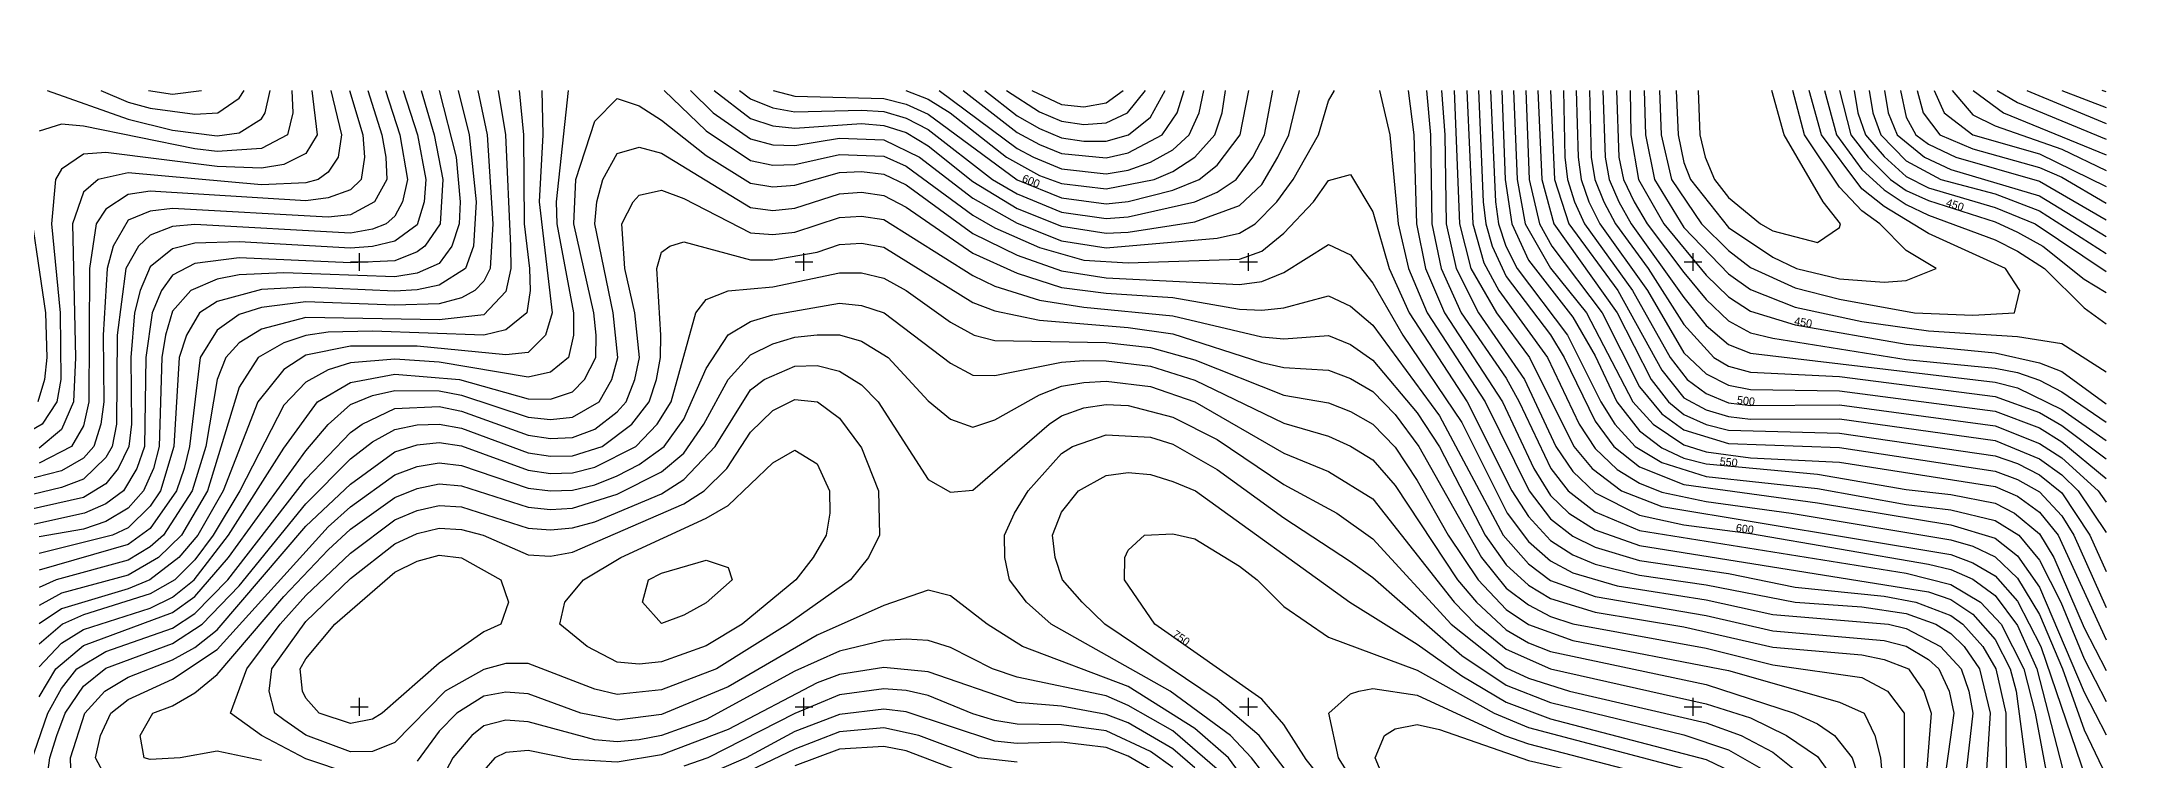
# Model space of a CAD drawing. Header units: metres. Extents: x 487515 to 493460, y 4520543 to 4524748.
# Drawn here: x 489642 to 491977, y 4523940 to 4524748 of the extents above; entities that cross this region are included whole.
import ezdxf
from ezdxf.enums import TextEntityAlignment as Align

# ---------------------------------------------------------------- set-up
doc = ezdxf.new("R2010")
doc.units = ezdxf.units.M
for name, color, linetype in [('GRID-COORDINATES', 8, 'Continuous'), ('TOPO-CONTOUR-MAJOR', 8, 'Continuous'), ('TOPO-CONTOUR-MINOR', 252, 'Continuous'), ('TOPO-TEXT', 8, 'Continuous')]:
    doc.layers.add(name, color=color, linetype=linetype)

msp = doc.modelspace()

# ---------------------------------------------------------------- linework, layer by layer
at = {"layer": 'GRID-COORDINATES'}
for p, q in [((490000, 4524490), (490000, 4524510)), ((490500, 4524490), (490500, 4524510)), ((491000, 4524490), (491000, 4524510)), ((491500, 4524490), (491500, 4524510)), ((489990, 4524500), (490010, 4524500)), ((490490, 4524500), (490510, 4524500)), ((490990, 4524500), (491010, 4524500)), ((491490, 4524500), (491510, 4524500)), ((489990, 4524000), (490010, 4524000)), ((490000, 4523990), (490000, 4524010)), ((490490, 4524000), (490510, 4524000)), ((490500, 4523990), (490500, 4524010)), ((490990, 4524000), (491010, 4524000)), ((491000, 4523990), (491000, 4524010)), ((491490, 4524000), (491510, 4524000)), ((491500, 4523990), (491500, 4524010))]:
    msp.add_line(p, q, dxfattribs=at)
at = {"layer": 'TOPO-CONTOUR-MAJOR'}
for points in [[(490029.3, 4524692.7), (490045.6, 4524642.7), (490054.2, 4524592.7), (490048.5, 4524567.7), (490039.8, 4524551.5), (490030.2, 4524542.7), (490014.8, 4524536.8), (489989.8, 4524532.4), (489814.8, 4524542.1), (489789.8, 4524539.8), (489764.8, 4524530), (489751.5, 4524517.7), (489737.2, 4524492.7), (489727.6, 4524417.7), (489726.8, 4524317.7), (489721.9, 4524292.7), (489714.8, 4524280.2), (489689.8, 4524256), (489664.8, 4524246.6), (489589.8, 4524228.5)], [(489924.1, 4524692.7), (489925, 4524667.7), (489918.9, 4524642.7), (489889.8, 4524627.5), (489839.8, 4524624.3), (489814.8, 4524627.2), (489689.8, 4524652.4), (489664.8, 4524654.9), (489639.8, 4524647.1)], [(490133.2, 4524692.7), (490143.7, 4524642.7), (490150.1, 4524542.7), (490147, 4524492.7), (490139.8, 4524478.2), (490129.7, 4524467.7), (490114.8, 4524459.5), (490089.8, 4524453), (490039.8, 4524451.3), (489939.8, 4524455), (489889.8, 4524448.6), (489864.8, 4524440.9), (489839.8, 4524423.2), (489821, 4524392.7), (489809, 4524292.7), (489802.7, 4524267.7), (489794.3, 4524242.7), (489764.8, 4524200.4), (489739.8, 4524182.3), (489639.8, 4524153.4)], [(490465.3, 4524692.7), (490489.8, 4524686.4), (490589.8, 4524683.6), (490614.8, 4524677.3), (490639.8, 4524666.2), (490739.8, 4524592.3), (490789.8, 4524572.1), (490839.8, 4524565.4), (490864.8, 4524567.8), (490914.8, 4524580.5), (490944.5, 4524592.7), (490964.8, 4524608.7), (490990.6, 4524642.7), (491000.3, 4524692.7)], [(490727.7, 4524692.7), (490764.8, 4524668.7), (490789.8, 4524658.1), (490814.8, 4524654.6), (490839.8, 4524656.3), (490863.7, 4524667.7), (490884, 4524692.7)], [(491217, 4524692.7), (491220.8, 4524642.7), (491222.2, 4524542.7), (491233.5, 4524492.7), (491258.8, 4524442.7), (491310.4, 4524367.7), (491345.7, 4524292.7), (491364.8, 4524264.5), (491389.8, 4524240.5), (491439.8, 4524215.5), (491489.8, 4524204.6), (491564.8, 4524194.7), (491764.8, 4524160.2), (491789.8, 4524154.3), (491814.8, 4524143.3), (491839.8, 4524125), (491864.8, 4524091.3), (491886.6, 4524042.7), (491919, 4523917.7), (491964.8, 4523767.4)], [(491284.9, 4524692.7), (491288.8, 4524592.7), (491296, 4524542.7), (491314.8, 4524502.1), (491364.8, 4524437.8), (491389.8, 4524394.4), (491414.4, 4524342.7), (491439.8, 4524310.1), (491464.8, 4524291.1), (491489.8, 4524279.5), (491514.8, 4524272.9), (491639.8, 4524261.4), (491739.8, 4524244.1), (491789.8, 4524238.6), (491839.8, 4524228.7), (491861.6, 4524217.7), (491889.8, 4524194.2), (491905.8, 4524167.7), (491939.8, 4524088.8), (491964.8, 4524040.8)], [(491354.1, 4524692.7), (491355.9, 4524617.7), (491358.8, 4524592.7), (491366.5, 4524567.7), (491377.8, 4524542.7), (491431.8, 4524467.7), (491474.2, 4524392.7), (491493.3, 4524367.7), (491514.8, 4524352.1), (491539.8, 4524341.8), (491564.8, 4524338.8), (491664.8, 4524339.4), (491839.8, 4524315.8), (491889.8, 4524296.1), (491914.8, 4524279.7), (491955.6, 4524242.7), (491964.8, 4524230.1)], [(491429.2, 4524692.7), (491430.1, 4524642.7), (491438.5, 4524592.7), (491467.2, 4524542.7), (491514.8, 4524485.1), (491539.8, 4524460.7), (491564.8, 4524444.7), (491614.8, 4524429.2), (491739.8, 4524407.4), (491839.8, 4524397.7), (491889.8, 4524386.7), (491914.8, 4524376.7), (491964.8, 4524340.6)], [(491664.9, 4524692.7), (491677.6, 4524642.7), (491696.8, 4524617.7), (491722.2, 4524592.7), (491739.8, 4524580.3), (491764.8, 4524569.1), (491839.8, 4524544.9), (491864.8, 4524533.5), (491893.6, 4524517.7), (491939.8, 4524480.7), (491964.8, 4524465.6)], [(491751.9, 4524692.7), (491758.8, 4524667.7), (491777.6, 4524642.7), (491814.8, 4524627.1), (491889.8, 4524606.2), (491914.8, 4524595.2), (491964.8, 4524566)], [(491875.6, 4524692.7), (491964.8, 4524655.7)], [(489639.8, 4524044.9), (489664.8, 4524071.6), (489689.8, 4524086.7), (489764.8, 4524110.9), (489789.8, 4524123.2), (489814.2, 4524142.7), (489852.9, 4524192.7), (489914.8, 4524290.7), (489953, 4524342.7), (489989.8, 4524364.3), (490039.8, 4524373.7), (490112.4, 4524367.7), (490189.8, 4524346.3), (490214.8, 4524345.6), (490239.8, 4524353.9), (490253.2, 4524367.7), (490266, 4524392.7), (490266.3, 4524417.7), (490263.6, 4524442.7), (490241.1, 4524542.7), (490243.5, 4524592.7), (490264.8, 4524658.1), (490289.8, 4524683.5), (490314.8, 4524675.4), (490339.8, 4524659.4), (490389.8, 4524619.5), (490439.8, 4524588.7), (490464.8, 4524584.3), (490489.8, 4524586.4), (490539.8, 4524600.5), (490564.8, 4524601.8), (490589.8, 4524598.8), (490614.8, 4524586.6), (490689.8, 4524532.1), (490739.8, 4524507.5), (490789.8, 4524490), (490839.8, 4524482.2), (490989.8, 4524474.7), (491014.8, 4524478), (491039.8, 4524488), (491089.8, 4524519.6), (491114.8, 4524507.9), (491139.8, 4524476), (491173.7, 4524417.7), (491239.8, 4524319.5), (491290.9, 4524217.7), (491314.8, 4524185.9), (491339.8, 4524164.1), (491364.8, 4524150.7), (491414.8, 4524135.9), (491514.8, 4524120.1), (491589.8, 4524103.6), (491719.7, 4524092.7), (491739.8, 4524088.1), (491778.5, 4524067.7), (491801.7, 4524042.7), (491810, 4524017.7), (491814.7, 4523992.7), (491806.1, 4523917.7)], [(489624.8, 4524592.7), (489647, 4524442.7), (489648.4, 4524392.7), (489645.7, 4524367.7), (489638.3, 4524342.7)], [(489714.8, 4523921), (489703.3, 4523942.7), (489708.9, 4523967.7), (489720.5, 4523992.7), (489739.8, 4524008.3), (489789.8, 4524030.9), (489839.8, 4524064.2), (489964.8, 4524202.3), (489989.8, 4524224.8), (490039.8, 4524260.6), (490064.8, 4524269.9), (490089.8, 4524274.2), (490114.8, 4524271.2), (490189.8, 4524245.8), (490214.8, 4524242.6), (490239.8, 4524243.4), (490264.8, 4524249.3), (490289.8, 4524259.5), (490314.8, 4524272.4), (490342.9, 4524292.7), (490364.8, 4524323.3), (490389.8, 4524380.1), (490414.8, 4524418.2), (490439.8, 4524433.1), (490464.8, 4524440.6), (490539.8, 4524453.7), (490564.8, 4524451.1), (490590.2, 4524442.7), (490664.8, 4524386.2), (490689.8, 4524372.7), (490714.8, 4524372.2), (490789.8, 4524387.5), (490814.8, 4524389.1), (490839.8, 4524389), (490889.8, 4524382.7), (490939.8, 4524367), (491039.8, 4524318.6), (491089.8, 4524304.1), (491114.8, 4524293), (491139.8, 4524277.7), (491164.8, 4524248.7), (491234.9, 4524142.7), (491256.3, 4524117.7), (491289.8, 4524086.3), (491314.8, 4524071.9), (491339.8, 4524062), (491514.8, 4524025.2), (491613.9, 4523992.7), (491639.8, 4523981), (491659.2, 4523967.7), (491678.9, 4523942.7), (491689.8, 4523909.1)], [(491139.8, 4523846.7), (491064.8, 4523940.9), (491039.8, 4523980.2), (491014.8, 4524008.5), (490894.6, 4524092.7), (490860.5, 4524142.7), (490860.8, 4524167.7), (490864.8, 4524176.2), (490883, 4524192.7), (490914.8, 4524194.3), (490939.8, 4524188.9), (490989.8, 4524158.1), (491009.8, 4524142.7), (491039.8, 4524112.6), (491089.8, 4524078.4), (491189.8, 4524041.2), (491276.3, 4523992.7), (491314.8, 4523976.6), (491489.8, 4523930.8)], [(490939.8, 4523931.2), (490914.8, 4523952.6), (490864.8, 4523982), (490839.8, 4523991.4), (490789.8, 4524000.6), (490739.8, 4524004.8), (490639.8, 4524039.2), (490589.8, 4524044.2), (490539.8, 4524036.3), (490514.8, 4524027), (490414.8, 4523974.6), (490339.8, 4523945.8), (490289.8, 4523937.7), (490239.8, 4523940.7), (490189.8, 4523950.7), (490164.8, 4523948.6), (490152.1, 4523942.7), (490139.8, 4523928.5)]]:
    msp.add_lwpolyline(points, dxfattribs=at)
msp.add_lwpolyline([(490339.8, 4524093.6), (490318.4, 4524117.7), (490325.3, 4524142.7), (490339.8, 4524150.3), (490389.8, 4524164.7), (490414.8, 4524156.5), (490419.3, 4524142.7), (490389.8, 4524116.7), (490364.8, 4524102.9)], close=True, dxfattribs=at)
at = {"layer": 'TOPO-CONTOUR-MINOR'}
for points in [[(490009.3, 4524692.7), (490025.2, 4524642.7), (490029.8, 4524617.7), (490030.8, 4524592.7), (490016.9, 4524567.7), (489989.8, 4524552.8), (489964.8, 4524550.4), (489789.8, 4524560.2), (489764.8, 4524557.2), (489739.8, 4524546.9), (489722.9, 4524517.7), (489716.3, 4524492.7), (489711.6, 4524417.7), (489712.5, 4524342.7), (489709.3, 4524317.7), (489701.2, 4524292.7), (489689.8, 4524279.6), (489664.8, 4524265.2), (489576.7, 4524242.7)], [(490049.3, 4524692.7), (490065.2, 4524642.7), (490074.7, 4524592.7), (490072.7, 4524567.7), (490064.8, 4524541.7), (490039.8, 4524523.2), (490014.8, 4524517.2), (489989.8, 4524515.4), (489864.8, 4524522.5), (489814.8, 4524521), (489789.8, 4524514.6), (489764.8, 4524494.6), (489753.2, 4524467.7), (489747, 4524442.7), (489742.7, 4524392.7), (489743.7, 4524317.7), (489740.7, 4524292.7), (489728.8, 4524267.7), (489714.8, 4524250.4), (489689.8, 4524235.3), (489611.4, 4524217.7)], [(489946.5, 4524692.7), (489952.3, 4524642.7), (489939.8, 4524621.8), (489914.8, 4524609.6), (489889.8, 4524605.5), (489839.8, 4524607.1), (489714.8, 4524623), (489689.8, 4524621.2), (489664.8, 4524604.4), (489658.2, 4524592.7), (489653.5, 4524542.7), (489663.4, 4524442.7), (489664, 4524367.7), (489659.6, 4524342.7), (489643.3, 4524317.7), (489614.8, 4524301.2)], [(490069.4, 4524692.7), (490084.1, 4524642.7), (490093.9, 4524592.7), (490090.8, 4524542.7), (490073.4, 4524517.7), (490064.8, 4524511.2), (490039.8, 4524501.4), (489989.8, 4524499), (489864.8, 4524504.6), (489814.8, 4524498.4), (489789.8, 4524485), (489777.5, 4524467.7), (489766.7, 4524442.7), (489759.7, 4524392.7), (489758.1, 4524292.7), (489749.6, 4524267.7), (489734.8, 4524242.7), (489714.8, 4524228.1), (489690.8, 4524217.7), (489614.8, 4524200.8)], [(489968, 4524692.7), (489979.8, 4524642.7), (489976, 4524617.7), (489964.8, 4524600.7), (489953.7, 4524592.7), (489939.8, 4524588.8), (489889.8, 4524586.5), (489739.8, 4524600.3), (489706.3, 4524592.7), (489689.8, 4524578.3), (489677.3, 4524542.7), (489680.5, 4524392.7), (489678.3, 4524342.7), (489664.8, 4524311.7), (489639.8, 4524290.6)], [(489989, 4524692.7), (490003.7, 4524642.7), (490005.7, 4524617.7), (490001.8, 4524592.7), (489989.8, 4524581.1), (489964.8, 4524572.1), (489939.8, 4524568.8), (489764.8, 4524579.4), (489739.8, 4524575.8), (489714.8, 4524559.4), (489703.8, 4524542.7), (489696.3, 4524492.7), (489695.8, 4524342.7), (489689.8, 4524315.6), (489676.3, 4524292.7), (489639.8, 4524273.8)], [(490089.6, 4524692.7), (490108.7, 4524617.7), (490113.2, 4524567.7), (490112.1, 4524542.7), (490104, 4524517.7), (490089.8, 4524498.3), (490064.8, 4524487.2), (490039.8, 4524483.2), (489914.8, 4524487.9), (489864.8, 4524485.4), (489839.8, 4524480.8), (489810.4, 4524467.7), (489789.8, 4524444.7), (489781.9, 4524417.7), (489777.7, 4524392.7), (489774.9, 4524292.7), (489768.2, 4524267.7), (489757.1, 4524242.7), (489739.8, 4524223.3), (489714.8, 4524208.4), (489689.8, 4524199.8), (489639.8, 4524191)], [(490111, 4524692.7), (490123.5, 4524642.7), (490131.4, 4524567.7), (490128.4, 4524517.7), (490119.3, 4524492.7), (490089.8, 4524473.7), (490064.8, 4524468.8), (490039.8, 4524467.1), (489939.8, 4524471.6), (489889.8, 4524468.9), (489839.8, 4524455.6), (489820, 4524442.7), (489805.3, 4524417.7), (489797.4, 4524392.7), (489791.4, 4524292.7), (489776.3, 4524242.7), (489764.8, 4524225.4), (489739.8, 4524201.3), (489722.2, 4524192.7), (489639.8, 4524172.3)], [(490156, 4524692.7), (490164.1, 4524642.7), (490169.8, 4524517.7), (490170.3, 4524492.7), (490164.8, 4524466.9), (490139.8, 4524440.7), (490089.8, 4524434.9), (489939.8, 4524437.4), (489889.8, 4524424.3), (489864.8, 4524409), (489849.7, 4524392.7), (489840.1, 4524367.7), (489827.2, 4524292.7), (489811.8, 4524242.7), (489779.6, 4524192.7), (489764.8, 4524179.7), (489739.8, 4524164.9), (489658.8, 4524142.7), (489639.8, 4524134.1)], [(490179.5, 4524692.7), (490184.5, 4524642.7), (490185.3, 4524542.7), (490191.4, 4524492.7), (490191.9, 4524467.7), (490188.1, 4524442.7), (490164.8, 4524423.7), (490139.8, 4524417.8), (490014.8, 4524422.3), (489964.8, 4524421), (489939.8, 4524417.4), (489914.8, 4524408.9), (489886.1, 4524392.7), (489864.8, 4524359.3), (489829.1, 4524242.7), (489799.8, 4524192.7), (489773.9, 4524167.7), (489739.8, 4524148.1), (489664.8, 4524127.8), (489639.8, 4524114)], [(490205.2, 4524692.7), (490206.3, 4524642.7), (490202.2, 4524567.7), (490216.7, 4524442.7), (490209.2, 4524417.7), (490189.8, 4524398.3), (490164.8, 4524395.7), (490064.8, 4524405.2), (489989.8, 4524405.2), (489939.8, 4524395.1), (489914.8, 4524379.2), (489885.9, 4524342.7), (489846.9, 4524242.7), (489818.2, 4524192.7), (489797, 4524167.7), (489764.3, 4524142.7), (489739.8, 4524132.5), (489664.8, 4524110.2), (489639.8, 4524093.3)], [(490234.6, 4524692.7), (490221.1, 4524567.7), (490221.9, 4524542.7), (490240.9, 4524442.7), (490240.9, 4524417.7), (490235.2, 4524392.7), (490214.8, 4524376), (490189.8, 4524370.4), (490089.8, 4524387.3), (490039.8, 4524390.8), (489989.8, 4524386.5), (489964.8, 4524378.6), (489939.8, 4524364.9), (489914.8, 4524339), (489865.5, 4524242.7), (489835.4, 4524192.7), (489814.8, 4524165.1), (489792.2, 4524142.7), (489764.8, 4524126.9), (489689.8, 4524103.4), (489666, 4524092.7), (489639.8, 4524070.2)], [(489648.9, 4524692.7), (489739.8, 4524660.5), (489789.8, 4524648.1), (489839.8, 4524641.8), (489864.8, 4524645), (489889.8, 4524661), (489894.1, 4524667.7), (489899.6, 4524692.7)], [(489709.1, 4524692.7), (489739.8, 4524679.6), (489764.8, 4524673), (489814.8, 4524665.9), (489840.7, 4524667.7), (489864.8, 4524684), (489870.4, 4524692.7)], [(489762.8, 4524692.7), (489789.8, 4524688.4), (489822.2, 4524692.7)], [(490342.6, 4524692.7), (490389.8, 4524647.4), (490439.8, 4524614), (490464.8, 4524608.6), (490489.8, 4524609.4), (490539.8, 4524620.6), (490589.8, 4524618.8), (490614.8, 4524607.8), (490689.8, 4524552.6), (490714.8, 4524538.3), (490764.8, 4524516.1), (490814.8, 4524502.1), (490864.8, 4524498.8), (490989.8, 4524503), (491014.8, 4524512), (491039.8, 4524532.2), (491073.2, 4524567.7), (491089.8, 4524591.5), (491114.8, 4524598.2), (491139.8, 4524556.2), (491158.1, 4524492.7), (491180.7, 4524442.7), (491246.1, 4524342.7), (491296, 4524242.7), (491314.8, 4524213.8), (491339.8, 4524186.8), (491364.8, 4524170.9), (491389.8, 4524160.4), (491439.8, 4524147.8), (491514.8, 4524137.2), (491614.8, 4524117.6), (491689.8, 4524112.4), (491739.8, 4524104.9), (491773.2, 4524092.7), (491789.8, 4524082.3), (491804.8, 4524067.7), (491822.2, 4524042.7), (491834, 4523992.7), (491829.3, 4523917.7)], [(490372.5, 4524692.7), (490397.8, 4524667.7), (490439.8, 4524638.3), (490464.8, 4524631.5), (490489.8, 4524630.7), (490539.8, 4524639.2), (490589.8, 4524637.2), (490629.9, 4524617.7), (490689.8, 4524571.8), (490739.8, 4524543.7), (490789.8, 4524523.8), (490839.8, 4524516), (490964.8, 4524526.6), (490989.8, 4524532.4), (491007.6, 4524542.7), (491031.8, 4524567.7), (491050.2, 4524592.7), (491078.8, 4524642.7), (491089.8, 4524681.1), (491096.8, 4524692.7)], [(490398.9, 4524692.7), (490439.8, 4524661.2), (490464.8, 4524652.9), (490489.8, 4524650.5), (490564.8, 4524655.5), (490589.8, 4524653.5), (490614.8, 4524645.4), (490639.8, 4524630.5), (490689.8, 4524590.3), (490739.8, 4524560.2), (490789.8, 4524540.1), (490839.8, 4524532.4), (490864.8, 4524533.4), (490939.8, 4524545.2), (490989.8, 4524563.3), (491014.8, 4524586.9), (491032.9, 4524617.7), (491045.5, 4524642.7), (491057.2, 4524692.7)], [(490427.3, 4524692.7), (490439.8, 4524683.4), (490464.8, 4524673.2), (490489.8, 4524668.8), (490564.8, 4524670.7), (490589.8, 4524669), (490614.8, 4524661.6), (490639.8, 4524648.9), (490712, 4524592.7), (490739.8, 4524576.4), (490789.8, 4524556.1), (490839.8, 4524548.9), (490864.8, 4524550.6), (490939.8, 4524567.7), (490964.8, 4524578.5), (490986.1, 4524592.7), (491004.7, 4524617.7), (491017.9, 4524642.7), (491027.2, 4524692.7)], [(490614.6, 4524692.7), (490639.8, 4524683), (490664.3, 4524667.7), (490727.7, 4524617.7), (490764.8, 4524597.3), (490789.8, 4524588), (490839.8, 4524582), (490893.8, 4524592.7), (490914.8, 4524601.7), (490939.5, 4524617.7), (490962.2, 4524642.7), (490970.4, 4524667.7), (490974.2, 4524692.7)], [(490652.2, 4524692.7), (490739.8, 4524627.3), (490758, 4524617.7), (490789.8, 4524604.7), (490839.8, 4524599.1), (490864.8, 4524603.2), (490889.8, 4524612), (490914.8, 4524626.1), (490933.4, 4524642.7), (490944.5, 4524667.7), (490949.9, 4524692.7)], [(490679.1, 4524692.7), (490739.8, 4524645.4), (490764.8, 4524632), (490789.8, 4524622), (490839.8, 4524617.1), (490864.8, 4524622.5), (490902.9, 4524642.7), (490919.9, 4524667.7), (490927.7, 4524692.7)], [(490703.5, 4524692.7), (490739.8, 4524664.1), (490764.8, 4524650), (490789.8, 4524639.6), (490814.8, 4524635.6), (490839.8, 4524635.7), (490865.1, 4524642.7), (490889.8, 4524662.6), (490906.3, 4524692.7)], [(490756.1, 4524692.7), (490789.8, 4524676.8), (490814.8, 4524674.5), (490839.8, 4524678.9), (490859.1, 4524692.7)], [(491147.3, 4524692.7), (491158.9, 4524642.7), (491168.5, 4524542.7), (491180, 4524492.7), (491201, 4524442.7), (491266, 4524342.7), (491315.5, 4524242.7), (491339.8, 4524211.4), (491364.8, 4524191.6), (491389.8, 4524179.3), (491439.8, 4524164.5), (491539.8, 4524149.8), (491614.8, 4524134.6), (491714.8, 4524124.5), (491750.5, 4524117.7), (491789.8, 4524102.6), (491803.6, 4524092.7), (491826, 4524067.7), (491840.6, 4524042.7), (491851.8, 4523992.7), (491852.3, 4523917.7)], [(491179.5, 4524692.7), (491186.1, 4524642.7), (491188.9, 4524542.7), (491199, 4524492.7), (491220.3, 4524442.7), (491285.5, 4524342.7), (491321, 4524267.7), (491339.8, 4524237.6), (491360.4, 4524217.7), (491389.8, 4524198.7), (491439.8, 4524181.3), (491764.8, 4524129.2), (491789.8, 4524120.6), (491814.8, 4524104.2), (491839.8, 4524075.8), (491856.6, 4524042.7), (491863.6, 4524017.7), (491879.9, 4523892.7), (491915.6, 4523792.7), (491937.6, 4523692.7), (491951.7, 4523667.7), (491964.8, 4523653.5)], [(491200.1, 4524692.7), (491204.7, 4524642.7), (491206.1, 4524542.7), (491216.8, 4524492.7), (491239.1, 4524442.7), (491289.8, 4524369.2), (491304.4, 4524342.7), (491340.2, 4524267.7), (491359.4, 4524242.7), (491389.8, 4524219.2), (491439.8, 4524198.2), (491739.8, 4524150), (491789.8, 4524137.6), (491823.2, 4524117.7), (491846.5, 4524092.7), (491872, 4524042.7), (491884.9, 4523992.7), (491903.6, 4523892.7), (491928, 4523817.7), (491955.6, 4523717.7), (491964.8, 4523696.5)], [(491231.4, 4524692.7), (491237.4, 4524542.7), (491250.2, 4524492.7), (491279.1, 4524442.7), (491316.2, 4524392.7), (491366, 4524292.7), (491386.5, 4524267.7), (491419.7, 4524242.7), (491464.8, 4524225.2), (491789.8, 4524171), (491814.8, 4524161.9), (491839.8, 4524147.1), (491864.8, 4524118.6), (491891.3, 4524067.7), (491964.8, 4523852.2)], [(491245.4, 4524692.7), (491252.2, 4524542.7), (491264.8, 4524499.1), (491281.7, 4524467.7), (491336.4, 4524392.7), (491372, 4524317.7), (491389.8, 4524290.3), (491414.8, 4524266.8), (491439.8, 4524251.2), (491464.8, 4524241.4), (491514.8, 4524230.6), (491610.3, 4524217.7), (491789.8, 4524187.6), (491814.8, 4524180.4), (491839.8, 4524168.6), (491864.8, 4524144.6), (491889.8, 4524103.6), (491915.6, 4524042.7), (491939.8, 4523973.9), (491964.8, 4523922.5)], [(491258.8, 4524692.7), (491264.1, 4524567.7), (491266.9, 4524542.7), (491274.1, 4524517.7), (491289.8, 4524483.5), (491339.8, 4524418), (491355.2, 4524392.7), (491389.8, 4524321.2), (491410.8, 4524292.7), (491439.8, 4524269.8), (491489.8, 4524249.8), (491639.8, 4524229.1), (491789.8, 4524204.4), (491839.8, 4524189.7), (491864.8, 4524169.7), (491889.8, 4524134.5), (491939.8, 4524016.6), (491964.8, 4523968.5)], [(491272, 4524692.7), (491277.7, 4524567.7), (491281.2, 4524542.7), (491289.6, 4524517.7), (491302, 4524492.7), (491358.9, 4524417.7), (491396.3, 4524342.7), (491412.1, 4524317.7), (491434.8, 4524292.7), (491464.8, 4524274.5), (491514.8, 4524258.9), (491639.8, 4524245.3), (491739.8, 4524227.3), (491789.8, 4524221.4), (491839.8, 4524209.5), (491866.5, 4524192.7), (491889.8, 4524164.7), (491913.6, 4524117.7), (491939.8, 4524053.8), (491964.8, 4524006.1)], [(491298.2, 4524692.7), (491302.3, 4524592.7), (491311.3, 4524542.7), (491339.8, 4524493), (491380, 4524442.7), (491432.3, 4524342.7), (491455.1, 4524317.7), (491489.8, 4524294.5), (491514.8, 4524286.7), (491564.8, 4524279.8), (491664.8, 4524274.8), (491839.8, 4524247.4), (491864.8, 4524236.6), (491889.8, 4524218.7), (491910.6, 4524192.7), (491964.8, 4524075.3)], [(491311.8, 4524692.7), (491315.8, 4524592.7), (491327.3, 4524542.7), (491341.3, 4524517.7), (491397.6, 4524442.7), (491439.8, 4524359.5), (491464.8, 4524329.4), (491489.8, 4524311.3), (491539.8, 4524295.8), (491664.8, 4524291.5), (491839.8, 4524265), (491864.8, 4524255.5), (491889.8, 4524241.5), (491914.8, 4524214.6), (491928.3, 4524192.7), (491964.8, 4524111.7)], [(491325.6, 4524692.7), (491329.8, 4524592.7), (491343.5, 4524542.7), (491414.5, 4524442.7), (491453, 4524367.7), (491472.2, 4524342.7), (491489.8, 4524328.6), (491514.8, 4524317.2), (491539.8, 4524310.8), (491664.8, 4524307.6), (491839.8, 4524282.2), (491864.8, 4524273.4), (491889.8, 4524260.6), (491914.8, 4524240.4), (491946.4, 4524192.7), (491964.8, 4524152.2)], [(491339.6, 4524692.7), (491344, 4524592.7), (491360.4, 4524542.7), (491415.3, 4524467.7), (491464.8, 4524378.3), (491489.8, 4524347.4), (491514.8, 4524333.6), (491539.8, 4524326.1), (491564.8, 4524323.3), (491664.8, 4524323.6), (491839.8, 4524299.1), (491889.8, 4524278.6), (491914.8, 4524260.8), (491933.3, 4524242.7), (491964.8, 4524196)], [(491368.7, 4524692.7), (491370.6, 4524617.7), (491374, 4524592.7), (491382.9, 4524567.7), (491395.3, 4524542.7), (491448.9, 4524467.7), (491489.8, 4524397.9), (491514.8, 4524374.1), (491539.8, 4524361.4), (491564.8, 4524356.7), (491664.8, 4524355.2), (491839.8, 4524332.3), (491889.8, 4524313.5), (491914.8, 4524297.9), (491964.8, 4524256.7)], [(491383.6, 4524692.7), (491385.5, 4524617.7), (491389.4, 4524592.7), (491399.6, 4524567.7), (491412.8, 4524542.7), (491449.7, 4524492.7), (491489.8, 4524429.5), (491523.4, 4524392.7), (491539.8, 4524382.9), (491564.8, 4524376.2), (491664.8, 4524371.1), (491839.8, 4524348.6), (491889.8, 4524330.7), (491914.8, 4524316), (491964.8, 4524278.5)], [(491398.7, 4524692.7), (491401, 4524617.7), (491405.5, 4524592.7), (491416.5, 4524567.7), (491430.3, 4524542.7), (491489.8, 4524460), (491514.8, 4524428.4), (491539.8, 4524407.2), (491564.8, 4524397.3), (491839.8, 4524364.7), (491864.8, 4524358.4), (491914.8, 4524334.1), (491964.8, 4524299.1)], [(491413.8, 4524692.7), (491416.7, 4524617.7), (491421.8, 4524592.7), (491433.6, 4524567.7), (491448.4, 4524542.7), (491489.8, 4524488), (491514.8, 4524457.6), (491539.8, 4524433.9), (491564.8, 4524420.4), (491589.8, 4524414.2), (491739.8, 4524390.5), (491839.8, 4524380.7), (491864.8, 4524375.6), (491889.8, 4524367.2), (491914.8, 4524354.1), (491964.8, 4524319.8)], [(491445.2, 4524692.7), (491446.5, 4524642.7), (491456.7, 4524592.7), (491489.8, 4524538.8), (491539.8, 4524486.7), (491564.8, 4524469.1), (491614.8, 4524449.1), (491689.8, 4524432.9), (491764.8, 4524422.4), (491864.8, 4524416.1), (491914.8, 4524408.2), (491964.8, 4524376.6)], [(491462.4, 4524692.7), (491464, 4524642.7), (491475.9, 4524592.7), (491509.5, 4524542.7), (491539.8, 4524512.7), (491564.8, 4524493.7), (491614.8, 4524470.7), (491664.8, 4524458), (491749.2, 4524442.7), (491814.8, 4524440), (491861.7, 4524442.7), (491867.5, 4524467.7), (491851.3, 4524492.7), (491764.8, 4524532.1), (491714.8, 4524562.2), (491689.8, 4524582), (491644.4, 4524642.7), (491630.6, 4524692.7)], [(491481, 4524692.7), (491483.1, 4524642.7), (491489.8, 4524611.7), (491497.3, 4524592.7), (491539.8, 4524538.7), (491589.8, 4524505.5), (491616.3, 4524492.7), (491664.8, 4524481), (491714.8, 4524477.1), (491739.8, 4524479.3), (491773.3, 4524492.7), (491739.8, 4524512.9), (491710, 4524542.7), (491689.8, 4524557.4), (491664.8, 4524584.2), (491625.5, 4524642.7), (491612.1, 4524692.7)], [(491505.7, 4524692.7), (491507.8, 4524642.7), (491513.5, 4524617.7), (491524, 4524592.7), (491539.8, 4524572.4), (491576, 4524542.7), (491589.8, 4524535.1), (491639.8, 4524521.7), (491664.8, 4524538.6), (491665.8, 4524542.7), (491646.4, 4524567.7), (491602.6, 4524642.7), (491588.5, 4524692.7)], [(491648, 4524692.7), (491661.5, 4524642.7), (491689.8, 4524604), (491714.8, 4524581), (491739.8, 4524564.5), (491764.8, 4524552.7), (491839.8, 4524524.7), (491864.8, 4524512), (491895.2, 4524492.7), (491939.8, 4524448.3), (491964.8, 4524430.4)], [(491681.3, 4524692.7), (491685.4, 4524667.7), (491693.8, 4524642.7), (491714.8, 4524618.6), (491739.8, 4524596.1), (491764.8, 4524583.4), (491839.8, 4524561), (491884.7, 4524542.7), (491964.8, 4524489.1)], [(491698, 4524692.7), (491702.1, 4524667.7), (491711.2, 4524642.7), (491739.8, 4524613.8), (491778.7, 4524592.7), (491839.8, 4524576.4), (491889.8, 4524557.6), (491964.8, 4524509.5)], [(491715.3, 4524692.7), (491719.5, 4524667.7), (491729.5, 4524642.7), (491760.4, 4524617.7), (491789.8, 4524604), (491889.8, 4524574.4), (491964.8, 4524528.7)], [(491733.2, 4524692.7), (491739.8, 4524662.7), (491750.7, 4524642.7), (491764.8, 4524632.5), (491795.7, 4524617.7), (491889.8, 4524590.7), (491964.8, 4524547.4)], [(491771.3, 4524692.7), (491782.6, 4524667.7), (491814.6, 4524642.7), (491889.8, 4524621.4), (491964.8, 4524584.6)], [(491791.5, 4524692.7), (491814.8, 4524665.4), (491839.8, 4524652.9), (491914.8, 4524626.8), (491964.8, 4524602.7)], [(491815, 4524692.7), (491849, 4524667.7), (491964.8, 4524620.5)], [(491841.9, 4524692.7), (491864.8, 4524679.3), (491964.8, 4524638.1)], [(491914.7, 4524692.7), (491964.8, 4524673.4)], [(491964.8, 4524691.1), (491960.2, 4524692.7)], [(489639.8, 4524011), (489658.7, 4524042.7), (489689.8, 4524068.7), (489789.8, 4524105.8), (489814.8, 4524124), (489852.7, 4524167.7), (489939.8, 4524287.8), (489964.8, 4524317.1), (489989.8, 4524339.6), (490014.8, 4524350), (490039.8, 4524355.6), (490089.8, 4524355), (490114.8, 4524350.3), (490189.8, 4524325.5), (490214.8, 4524323), (490239.8, 4524325.7), (490269.7, 4524342.7), (490283.9, 4524367.7), (490290.7, 4524392.7), (490285.4, 4524442.7), (490264.7, 4524542.7), (490267, 4524567.7), (490273.6, 4524592.7), (490289.8, 4524621.7), (490314.8, 4524628.8), (490339.8, 4524622.2), (490439.8, 4524561.3), (490464.8, 4524557.9), (490489.8, 4524560.5), (490539.8, 4524576.7), (490564.8, 4524578.4), (490589.8, 4524574.7), (490614.8, 4524561.6), (490689.8, 4524509.9), (490739.8, 4524487.3), (490789.8, 4524471.3), (490839.8, 4524464.7), (490914.8, 4524459.9), (490989.8, 4524447), (491014.8, 4524445.7), (491039.8, 4524448.4), (491089.8, 4524461.7), (491114.8, 4524450.3), (491139.8, 4524428.8), (491214.8, 4524327), (491286.4, 4524192.7), (491314.8, 4524160.6), (491339.8, 4524142.1), (491389.8, 4524124.1), (491514.8, 4524102.7), (491589.8, 4524085.5), (491714.8, 4524074.6), (491739.8, 4524068.3), (491764.8, 4524053.1), (491776.6, 4524042.7), (491788, 4524017.7), (491793.2, 4523992.7), (491783, 4523917.7)], [(489614.9, 4523892.7), (489649.5, 4523992.7), (489664.8, 4524020.6), (489682.3, 4524042.7), (489714.8, 4524062), (489789.8, 4524088.4), (489814.8, 4524104.9), (489851.8, 4524142.7), (489939.8, 4524255.7), (489989.8, 4524308.4), (490002.9, 4524317.7), (490039.8, 4524335.4), (490089.8, 4524337.5), (490114.8, 4524332.2), (490189.8, 4524305.4), (490214.8, 4524301.7), (490239.8, 4524302.7), (490264.8, 4524312.2), (490289.8, 4524331.5), (490299.9, 4524342.7), (490309.9, 4524367.7), (490315, 4524392.7), (490309.8, 4524442.7), (490298.5, 4524492.7), (490295.3, 4524542.7), (490307.8, 4524567.7), (490314.8, 4524575), (490339.8, 4524580.6), (490364.8, 4524571.3), (490439.8, 4524532.8), (490464.8, 4524530.7), (490489.8, 4524533.6), (490539.8, 4524549.8), (490564.8, 4524551.5), (490589.8, 4524547.7), (490689.8, 4524484.9), (490714.8, 4524472.7), (490764.8, 4524457.1), (490814.8, 4524449.1), (490914.8, 4524439.5), (491014.8, 4524415.8), (491039.8, 4524413.7), (491089.8, 4524417.2), (491114.8, 4524407.3), (491139.8, 4524389.7), (491189.8, 4524330.4), (491214.8, 4524292.2), (491266.3, 4524192.7), (491289.8, 4524159.7), (491314.8, 4524136.6), (491339.8, 4524121.6), (491389.8, 4524106.3), (491489.8, 4524089.7), (491589.8, 4524066.9), (491689.8, 4524058.3), (491714.8, 4524053.2), (491742.4, 4524042.7), (491759.5, 4524017.7), (491768, 4523992.7), (491760, 4523892.7)], [(489644.9, 4523892.7), (489651.9, 4523942.7), (489659.8, 4523967.7), (489669.2, 4523992.7), (489689.8, 4524023.2), (489714.8, 4524043.5), (489789.8, 4524071.3), (489823.2, 4524092.7), (489864.8, 4524135.9), (489939.8, 4524228.2), (489989.8, 4524278.5), (490014.8, 4524297.8), (490039.8, 4524311.5), (490064.8, 4524316.9), (490089.8, 4524317.8), (490114.8, 4524313.1), (490189.8, 4524285.5), (490214.8, 4524281.7), (490239.8, 4524282.1), (490273, 4524292.7), (490306.4, 4524317.7), (490326, 4524342.7), (490334.1, 4524367.7), (490338.8, 4524392.7), (490339, 4524417.7), (490334.6, 4524492.7), (490339.8, 4524511.1), (490349, 4524517.7), (490364.8, 4524522.4), (490439.8, 4524502.4), (490464.8, 4524502.2), (490514.8, 4524511.1), (490539.8, 4524519.7), (490564.8, 4524520.9), (490589.8, 4524516.4), (490689.8, 4524454.5), (490714.8, 4524445), (490764.8, 4524434.7), (490864.8, 4524426.4), (490914.8, 4524419.1), (491014.8, 4524386.9), (491039.8, 4524381.4), (491089.8, 4524378.5), (491114.8, 4524369.1), (491139.8, 4524354.3), (491164.8, 4524328.5), (491191.6, 4524292.7), (491262.1, 4524167.7), (491289.8, 4524133.5), (491314.8, 4524114.4), (491339.8, 4524101.4), (491364.8, 4524093.3), (491514.8, 4524066), (491589.8, 4524047.1), (491689.8, 4524033), (491718.7, 4524017.7), (491737.5, 4523992.7), (491737.4, 4523892.7)], [(489675.8, 4523917.7), (489674.9, 4523942.7), (489691, 4523992.7), (489713.7, 4524017.7), (489739.8, 4524033.4), (489789.8, 4524052.7), (489814.8, 4524066.8), (489839.8, 4524086.4), (489939.8, 4524202.9), (489989.8, 4524250.3), (490039.8, 4524286.7), (490064.8, 4524294.6), (490089.8, 4524297.1), (490114.8, 4524293.3), (490189.8, 4524265.9), (490214.8, 4524262.3), (490239.8, 4524262.8), (490264.8, 4524269.2), (490310.9, 4524292.7), (490334.9, 4524317.7), (490350.7, 4524342.7), (490378.5, 4524442.7), (490389.8, 4524457.9), (490414.8, 4524467.6), (490464.8, 4524471.9), (490539.8, 4524487.7), (490564.8, 4524487.6), (490589.8, 4524481.7), (490614.8, 4524467.9), (490664.8, 4524432.4), (490691.3, 4524417.7), (490714.8, 4524411.5), (490839.8, 4524409.3), (490889.8, 4524403.8), (490939.8, 4524390.1), (491039.8, 4524350.4), (491089.8, 4524341.8), (491114.8, 4524331.7), (491139.8, 4524317.8), (491164.8, 4524291.7), (491189.8, 4524254.5), (491224.4, 4524192.7), (491258.2, 4524142.7), (491289.8, 4524109.4), (491314.8, 4524092.5), (491364.8, 4524074.4), (491539.8, 4524040.6), (491664.8, 4524005), (491692.5, 4523992.7), (491704.6, 4523967.7), (491710.8, 4523942.7), (491715.5, 4523892.7)], [(489889.8, 4523939.6), (489839.8, 4523950.2), (489798.4, 4523942.7), (489764.8, 4523940.9), (489757.8, 4523942.7), (489753.2, 4523967.7), (489767.5, 4523992.7), (489789.8, 4524000.9), (489814.8, 4524015.6), (489839.8, 4524036.2), (489914.8, 4524124.1), (489964.8, 4524176.5), (489989.8, 4524199.5), (490039.8, 4524235.1), (490064.8, 4524245.2), (490089.8, 4524250.6), (490114.8, 4524248.5), (490189.8, 4524224.3), (490214.8, 4524221.7), (490239.8, 4524223.1), (490289.8, 4524238.8), (490339.8, 4524264.2), (490364.8, 4524285.1), (490387.2, 4524317.7), (490414.8, 4524367.9), (490439.8, 4524395.5), (490464.8, 4524408), (490489.8, 4524415.4), (490514.8, 4524418.2), (490539.8, 4524418), (490564.8, 4524410.8), (490594.7, 4524392.7), (490639.8, 4524343.9), (490664.8, 4524323.4), (490689.8, 4524314.2), (490714.8, 4524322.7), (490764.8, 4524350.6), (490789.8, 4524360.2), (490814.8, 4524364.4), (490839.8, 4524365.8), (490889.8, 4524359.8), (490939.8, 4524342.7), (491039.8, 4524285.2), (491089.8, 4524264.4), (491139.8, 4524233.8), (491231.3, 4524117.7), (491255.2, 4524092.7), (491289.8, 4524064.7), (491339.8, 4524042.6), (491514.8, 4524003.4), (491564.8, 4523987.4), (491605.1, 4523967.7), (491639.8, 4523944.2), (491659.2, 4523917.7)], [(489989.8, 4523924.6), (489939.8, 4523941.6), (489889.9, 4523967.7), (489855, 4523992.7), (489873.2, 4524042.7), (489910.9, 4524092.7), (489939.8, 4524124.9), (489989.8, 4524172.8), (490039.8, 4524210.1), (490064.8, 4524220.6), (490089.8, 4524226.4), (490114.8, 4524224.9), (490189.8, 4524200.9), (490214.8, 4524198.8), (490239.8, 4524201.1), (490264.8, 4524207.9), (490339.8, 4524239.5), (490364.8, 4524255.3), (490400, 4524292.7), (490439.8, 4524356.1), (490455.4, 4524367.7), (490489.8, 4524382.7), (490514.8, 4524383.6), (490539.8, 4524377.4), (490564.8, 4524362), (490583.6, 4524342.7), (490639.8, 4524255.6), (490664.8, 4524241.3), (490689.8, 4524243.6), (490775.7, 4524317.7), (490789.8, 4524327.1), (490814.8, 4524336), (490839.8, 4524339.9), (490864.8, 4524338.5), (490914.8, 4524325.7), (490964.8, 4524300.5), (491039.8, 4524249.7), (491099.2, 4524217.7), (491139.8, 4524188.8), (491228.1, 4524092.7), (491289.8, 4524043.7), (491314.8, 4524032.3), (491361.1, 4524017.7), (491514.8, 4523982), (491554.2, 4523967.7), (491589.8, 4523949.1), (491629, 4523917.7)], [(491061.4, 4523867.7), (491003.4, 4523942.7), (490979.8, 4523967.7), (490912, 4524017.7), (490778, 4524092.7), (490750.3, 4524117.7), (490731.2, 4524142.7), (490726, 4524167.7), (490725.7, 4524192.7), (490736.7, 4524217.7), (490752.3, 4524242.7), (490789.8, 4524284.6), (490802.1, 4524292.7), (490839.8, 4524305.8), (490889.8, 4524303), (490914.8, 4524295.1), (490964.8, 4524266.6), (491039.8, 4524212.5), (491114.8, 4524163.4), (491139.8, 4524145.2), (491239.8, 4524057.7), (491289.8, 4524024.3), (491339.8, 4524004.8), (491489.8, 4523968.3), (491539.8, 4523951.6), (491589.8, 4523923.3)], [(491069.4, 4523892.7), (491011.8, 4523967.7), (490964.8, 4524007.7), (490838.4, 4524092.7), (490812.9, 4524117.7), (490790.8, 4524142.7), (490782.4, 4524167.7), (490779.7, 4524192.7), (490789.8, 4524218.9), (490808.6, 4524242.7), (490839.8, 4524259.8), (490864.8, 4524263.3), (490889.8, 4524261.2), (490914.8, 4524253.2), (490940.2, 4524242.7), (491113.8, 4524117.7), (491189.8, 4524070.5), (491239.8, 4524034.6), (491289.8, 4524005.1), (491339.8, 4523986.6), (491514.8, 4523940.6), (491563, 4523917.7)], [(491039.8, 4523858), (490977.5, 4523942.7), (490939.8, 4523975.6), (490864.8, 4524022.8), (490745.7, 4524067.7), (490705.9, 4524092.7), (490664.8, 4524124.7), (490639.8, 4524131), (490589.8, 4524114), (490514.8, 4524080.5), (490414.8, 4524022.6), (490339.8, 4523991.5), (490289.8, 4523985), (490248.9, 4523992.7), (490189.8, 4524014.7), (490164.8, 4524016.5), (490139.8, 4524011.9), (490109.5, 4523992.7), (490089.8, 4523972.5), (490064.8, 4523938.8)], [(490964.8, 4523930), (490914.8, 4523972.8), (490864.8, 4524001.6), (490839.8, 4524012.2), (490739.8, 4524033.3), (490712, 4524042.7), (490664.8, 4524066.5), (490639.8, 4524074.5), (490614.8, 4524076), (490589.8, 4524074.4), (490539.8, 4524062.4), (490489.8, 4524039.9), (490389.8, 4523985.7), (490339.8, 4523967.9), (490314.8, 4523962.8), (490289.8, 4523960.5), (490264.8, 4523962.9), (490189.8, 4523983.1), (490164.8, 4523984.8), (490139.8, 4523978.4), (490126.5, 4523967.7), (490105, 4523942.7), (490089.8, 4523913.5)], [(490914.8, 4523931.7), (490889.8, 4523949.8), (490839.8, 4523972.8), (490789.8, 4523979.7), (490739.8, 4523980.5), (490714.8, 4523984.7), (490689.8, 4523991.9), (490639.8, 4524012.7), (490614.8, 4524018.2), (490589.8, 4524020.3), (490539.8, 4524013.4), (490489.8, 4523992.3), (490391.8, 4523942.7), (490364.8, 4523933.4)], [(491164.8, 4523842), (491101.1, 4523942.7), (491090.3, 4523992.7), (491114.8, 4524014.6), (491124.1, 4524017.7), (491139.8, 4524020.6), (491189.8, 4524012.9), (491288.1, 4523967.7), (491314.8, 4523958.4), (491489.8, 4523913)], [(490889.8, 4523930), (490864.8, 4523944.6), (490839.8, 4523954.2), (490789.8, 4523960.2), (490739.8, 4523958.7), (490714.8, 4523961.5), (490614.8, 4523994.3), (490589.8, 4523997.5), (490539.8, 4523991.5), (490489.8, 4523972.1), (490434.8, 4523942.7), (490389.8, 4523923)], [(490739.8, 4523937.8), (490696.4, 4523942.7), (490629.1, 4523967.7), (490589.8, 4523976.3), (490539.8, 4523971.7), (490489.8, 4523952.4), (490389.8, 4523904.6)], [(491189.8, 4523829.4), (491142.4, 4523942.7), (491153, 4523967.7), (491164.8, 4523975.2), (491189.8, 4523980), (491214.8, 4523974.4), (491314.8, 4523939.8), (491439.8, 4523911.3)], [(490689.8, 4523922.1), (490614.8, 4523950.4), (490589.8, 4523955.5), (490539.8, 4523952.2), (490489.8, 4523933.5)]]:
    msp.add_lwpolyline(points, dxfattribs=at)
for points in [[(489914.8, 4523985.5), (489904.7, 4523992.7), (489898.4, 4524017.7), (489901.3, 4524042.7), (489939.8, 4524096), (489989.8, 4524144.1), (490039.8, 4524183), (490064.8, 4524194.7), (490089.8, 4524200.9), (490114.8, 4524199.4), (490139, 4524192.7), (490189.8, 4524170.7), (490214.8, 4524169.3), (490239.8, 4524173.7), (490364.8, 4524228.1), (490387.9, 4524242.7), (490413.1, 4524267.7), (490439.8, 4524308.6), (490464.8, 4524333.1), (490489.8, 4524345.3), (490515.2, 4524342.7), (490539.8, 4524324.4), (490564.8, 4524291), (490583.8, 4524242.7), (490585.1, 4524192.7), (490572.6, 4524167.7), (490552.2, 4524142.7), (490481.7, 4524092.7), (490401.6, 4524042.7), (490339.8, 4524018.9), (490289.8, 4524013.9), (490264.8, 4524019.9), (490189.8, 4524048.8), (490164.8, 4524048.5), (490139.8, 4524042), (490096.6, 4524017.7), (490039.8, 4523959.8), (490014.8, 4523949.9), (489989.8, 4523949.3), (489939.8, 4523968.2)], [(490239.8, 4524081.2), (490225.3, 4524092.7), (490230.9, 4524117.7), (490252, 4524142.7), (490294, 4524167.7), (490389.8, 4524211.9), (490414.8, 4524226.4), (490464.8, 4524274.3), (490489.8, 4524288.3), (490514.8, 4524272.9), (490528.7, 4524242.7), (490529, 4524217.7), (490525.1, 4524192.7), (490510.5, 4524167.7), (490491, 4524142.7), (490430.3, 4524092.7), (490389.8, 4524068.6), (490339.8, 4524050.5), (490314.8, 4524047.8), (490289.8, 4524050.2), (490256.1, 4524067.7)], [(489939.8, 4524009.7), (489936, 4524017.7), (489933.3, 4524042.7), (489939.8, 4524054), (489972.2, 4524092.7), (490039.8, 4524151.4), (490064.8, 4524163.6), (490089.8, 4524170.4), (490114.8, 4524167.4), (490159, 4524142.7), (490167.8, 4524117.7), (490159.1, 4524092.7), (490139.8, 4524084.1), (490089.8, 4524048.9), (490025.7, 4523992.7), (490014.8, 4523986), (489989.8, 4523981.2), (489954.6, 4523992.7)]]:
    msp.add_lwpolyline(points, close=True, dxfattribs=at)

# ---------------------------------------------------------------- texts
at = {"layer": 'TOPO-TEXT'}
for s, rotation, p in [('600', 337.9695, (490753.7, 4524586.7)), ('450', 342.1089, (491793.3, 4524559.9)), ('450', 350.1341, (491623.2, 4524427.7)), ('500', 353.0902, (491559, 4524339.5)), ('550', 354.7295, (491539.7, 4524270.6)), ('600', 352.4651, (491557.7, 4524195.6)), ('750', 324.9823, (490921.8, 4524073.7))]:
    msp.add_text(s, height=9, rotation=rotation, dxfattribs=at).set_placement(p, align=Align.CENTER)

doc.saveas('drawing.dxf')
